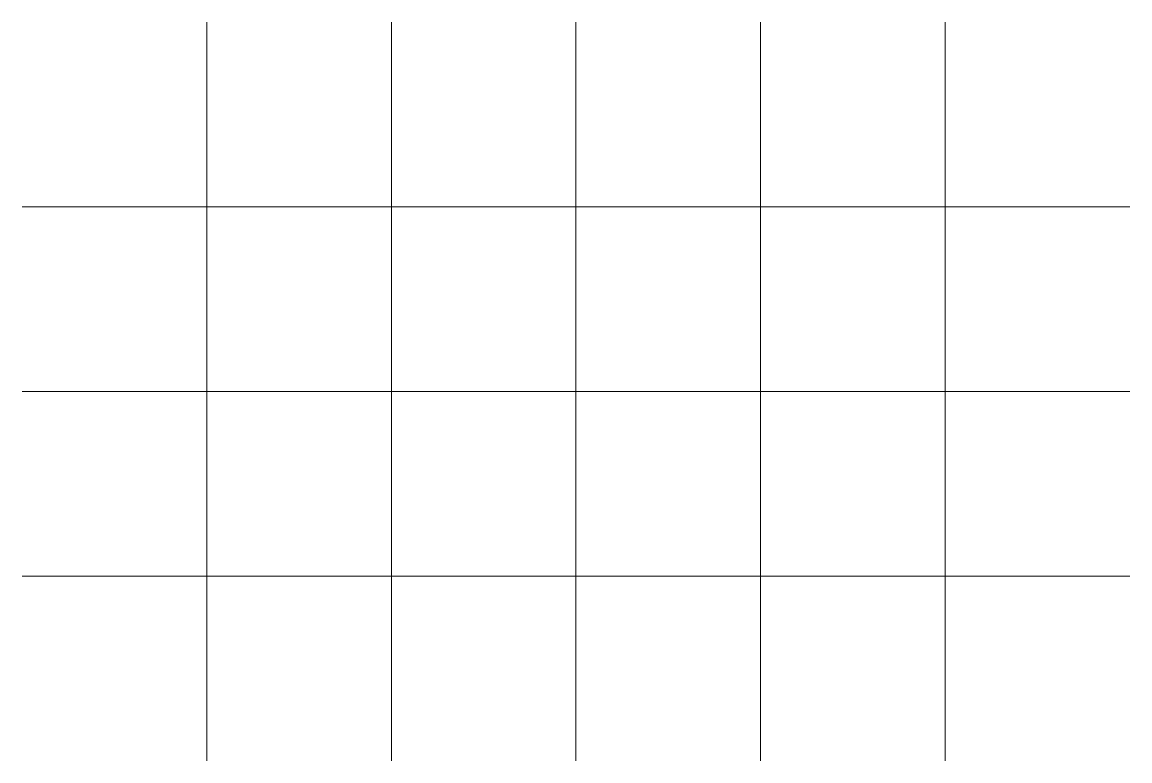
# Model space of a CAD drawing. Header units: millimetres. Extents: x -2352 to 676, y -792 to 122.
# Drawn here: x -2352 to -1152, y -792 to 8 of the extents above.
import ezdxf

# ---------------------------------------------------------------- set-up
doc = ezdxf.new("R2010")
doc.units = ezdxf.units.MM
doc.header["$MEASUREMENT"] = 0
doc.layers.add('Layer 1', color=7, linetype='Continuous')

msp = doc.modelspace()

# ---------------------------------------------------------------- linework, layer by layer
at = {"layer": 'Layer 1', "color": 250, "lineweight": 18}
for points in [[(-2151.7099, -791.9131), (-2151.7099, -791.9131), (-2151.7099, 8.0869), (-2151.7099, 8.0869)], [(-1951.7095, -791.9131), (-1951.7095, -791.9131), (-1951.7095, 8.0869), (-1951.7095, 8.0869)], [(-1751.7091, -791.9131), (-1751.7091, -791.9131), (-1751.7091, 8.0869), (-1751.7091, 8.0869)], [(-1551.7087, -791.9131), (-1551.7087, -791.9131), (-1551.7087, 8.0869), (-1551.7087, 8.0869)], [(-1351.7083, -791.9131), (-1351.7083, -791.9131), (-1351.7083, 8.0869), (-1351.7083, 8.0869)], [(-2351.7083, -191.9129), (-2351.7083, -191.9129), (-1151.7083, -191.9129), (-1151.7083, -191.9129)], [(-2351.7083, -391.9133), (-2351.7083, -391.9133), (-1151.7083, -391.9133), (-1151.7083, -391.9133)], [(-2351.7083, -591.9137), (-2351.7083, -591.9137), (-1151.7083, -591.9137), (-1151.7083, -591.9137)]]:
    msp.add_open_spline(points, degree=3, dxfattribs=at)

doc.saveas('drawing.dxf')
